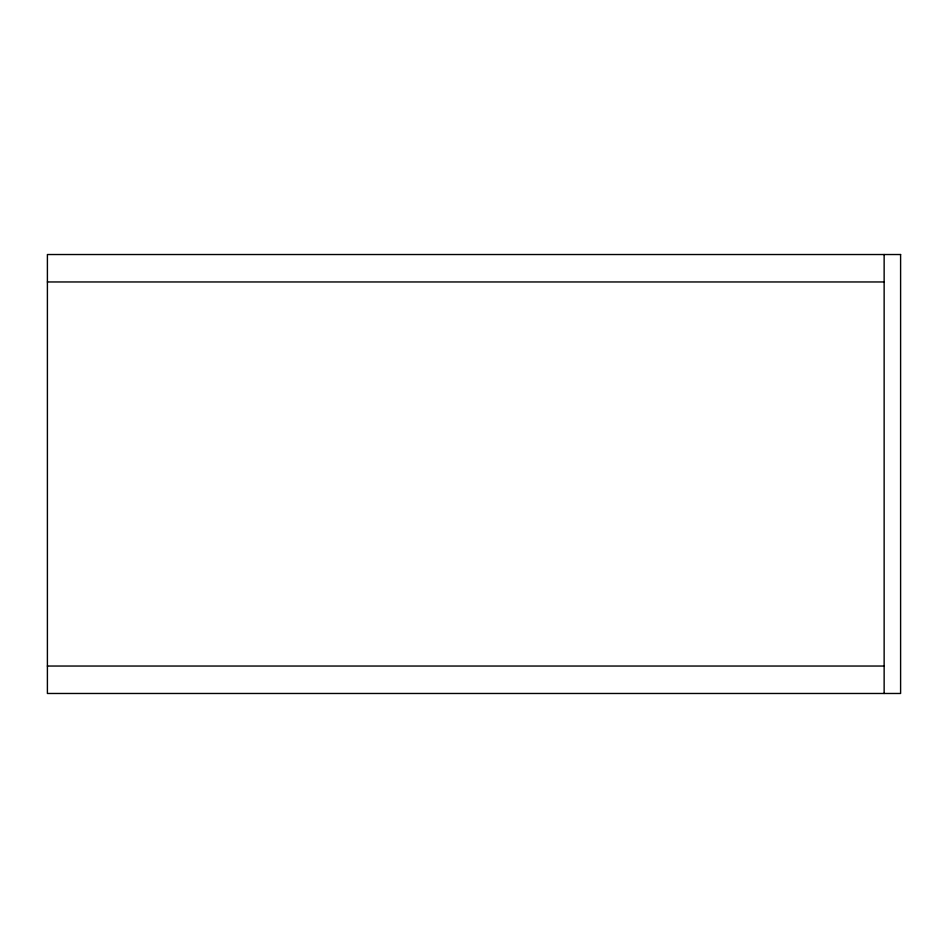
<?xml version="1.0" encoding="UTF-8"?>
<svg xmlns="http://www.w3.org/2000/svg" width="948" height="948" viewBox="0 0 948 948"><rect width="100%" height="100%" fill="white"/><g stroke="black" fill="none" stroke-linecap="round" stroke-linejoin="round"><path stroke-width="1.42" d="M47.4 281.959L884.14 281.959M47.4 666.041L884.14 666.041M884.14 254.526L884.14 693.474M900.6 254.526L47.4 254.526L47.4 693.474L900.6 693.474L900.6 254.526"/></g></svg>
